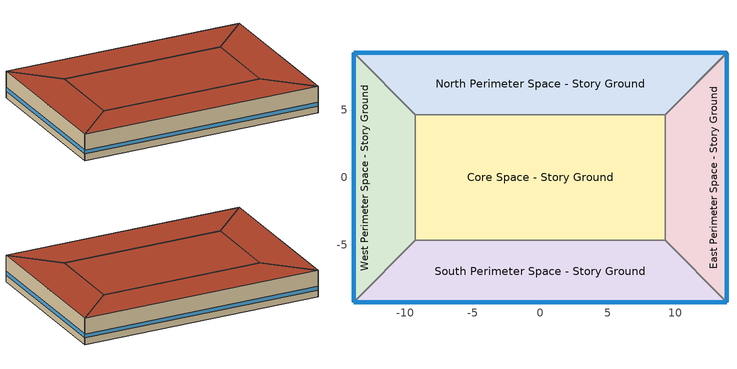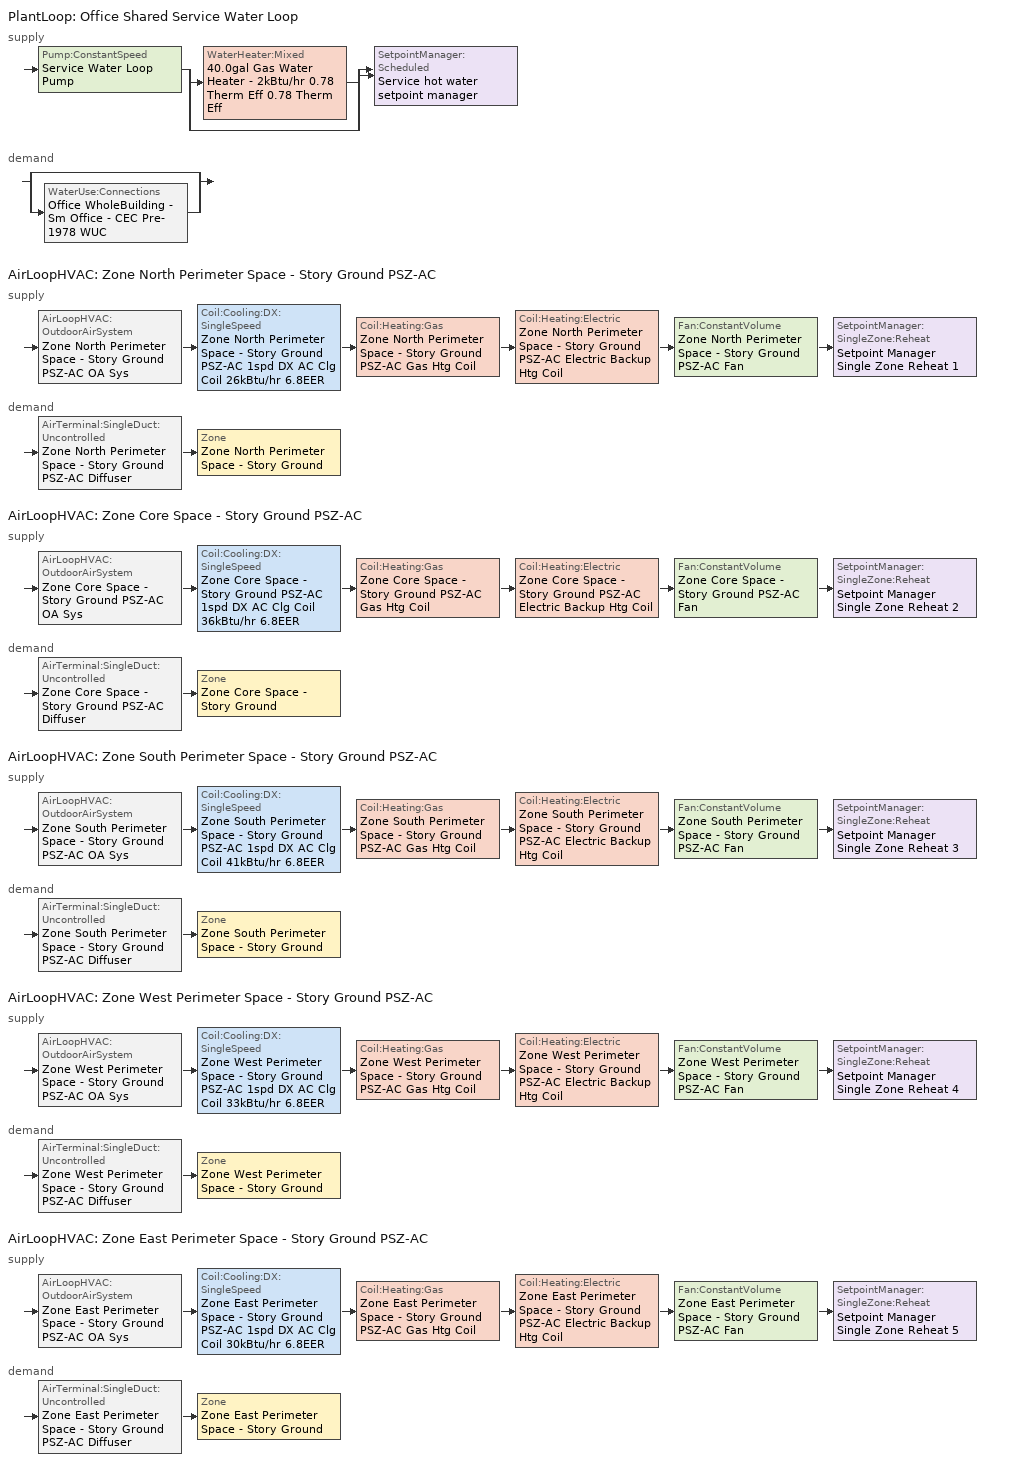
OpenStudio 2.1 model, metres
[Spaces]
West Perimeter Space - Story Ground
 floor ground: -13.84,-9.23 -13.84,9.23 -9.27,4.66 -9.27,-4.66 z0
 wall outside: -13.84,9.23 -13.84,-9.23 z0:3.05
 wall to North Perimeter Space - Story Ground: -9.27,4.66 -13.84,9.23 z0:3.05
 wall to Core Space - Story Ground: -9.27,-4.66 -9.27,4.66 z0:3.05
 wall to South Perimeter Space - Story Ground: -13.84,-9.23 -9.27,-4.66 z0:3.05
 window: -13.84,9.2 -13.84,-9.2 z0.76:1.22
 roof outside: -9.27,-4.66 -9.27,4.66 -13.84,9.23 -13.84,-9.23 z3.05
North Perimeter Space - Story Ground
 floor ground: -13.84,9.23 13.84,9.23 9.27,4.66 -9.27,4.66 z0
 wall outside: 13.84,9.23 -13.84,9.23 z0:3.05
 wall to East Perimeter Space - Story Ground: 9.27,4.66 13.84,9.23 z0:3.05
 wall to Core Space - Story Ground: -9.27,4.66 9.27,4.66 z0:3.05
 window: 13.82,9.23 -13.82,9.23 z0.76:1.22
 roof outside: -9.27,4.66 9.27,4.66 13.84,9.23 -13.84,9.23 z3.05
East Perimeter Space - Story Ground
 floor ground: 13.84,9.23 13.84,-9.23 9.27,-4.66 9.27,4.66 z0
 wall outside: 13.84,-9.23 13.84,9.23 z0:3.05
 wall to South Perimeter Space - Story Ground: 9.27,-4.66 13.84,-9.23 z0:3.05
 wall to Core Space - Story Ground: 9.27,4.66 9.27,-4.66 z0:3.05
 window: 13.84,-9.2 13.84,9.2 z0.76:1.22
 roof outside: 9.27,4.66 9.27,-4.66 13.84,-9.23 13.84,9.23 z3.05
South Perimeter Space - Story Ground
 floor ground: 13.84,-9.23 -13.84,-9.23 -9.27,-4.66 9.27,-4.66 z0
 wall outside: -13.84,-9.23 13.84,-9.23 z0:3.05
 wall to Core Space - Story Ground: 9.27,-4.66 -9.27,-4.66 z0:3.05
 window: -13.82,-9.23 13.82,-9.23 z0.76:1.22
 roof outside: 9.27,-4.66 -9.27,-4.66 -13.84,-9.23 13.84,-9.23 z3.05
Core Space - Story Ground
 floor ground: -9.27,-4.66 -9.27,4.66 9.27,4.66 9.27,-4.66 z0
 roof outside: 9.27,-4.66 9.27,4.66 -9.27,4.66 -9.27,-4.66 z3.05
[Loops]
PlantLoop 'Office Shared Service Water Loop'
 supply: Pump:ConstantSpeed 'Service Water Loop Pump' > split
  | WaterHeater:Mixed '40.0gal Gas Water Heater - 2kBtu/hr 0.78 Therm Eff 0.78 Therm Eff'
  | bypass
  join > SetpointManager:Scheduled 'Service hot water setpoint manager'
 demand: split
  | bypass
  | WaterUse:Connections 'Office WholeBuilding - Sm Office - CEC Pre-1978 WUC'
AirLoopHVAC 'Zone North Perimeter Space - Story Ground PSZ-AC'
 supply: AirLoopHVAC:OutdoorAirSystem 'Zone North Perimeter Space - Story Ground PSZ-AC OA Sys' > Coil:Cooling:DX:SingleSpeed 'Zone North Perimeter Space - Story Ground PSZ-AC 1spd DX AC Clg Coil 26kBtu/hr 6.8EER' > Coil:Heating:Gas 'Zone North Perimeter Space - Story Ground PSZ-AC Gas Htg Coil' > Coil:Heating:Electric 'Zone North Perimeter Space - Story Ground PSZ-AC Electric Backup Htg Coil' > Fan:ConstantVolume 'Zone North Perimeter Space - Story Ground PSZ-AC Fan' > SetpointManager:SingleZone:Reheat 'Setpoint Manager Single Zone Reheat 1'
 demand: AirTerminal:SingleDuct:Uncontrolled 'Zone North Perimeter Space - Story Ground PSZ-AC Diffuser' > Zone 'Zone North Perimeter Space - Story Ground'
AirLoopHVAC 'Zone Core Space - Story Ground PSZ-AC'
 supply: AirLoopHVAC:OutdoorAirSystem 'Zone Core Space - Story Ground PSZ-AC OA Sys' > Coil:Cooling:DX:SingleSpeed 'Zone Core Space - Story Ground PSZ-AC 1spd DX AC Clg Coil 36kBtu/hr 6.8EER' > Coil:Heating:Gas 'Zone Core Space - Story Ground PSZ-AC Gas Htg Coil' > Coil:Heating:Electric 'Zone Core Space - Story Ground PSZ-AC Electric Backup Htg Coil' > Fan:ConstantVolume 'Zone Core Space - Story Ground PSZ-AC Fan' > SetpointManager:SingleZone:Reheat 'Setpoint Manager Single Zone Reheat 2'
 demand: AirTerminal:SingleDuct:Uncontrolled 'Zone Core Space - Story Ground PSZ-AC Diffuser' > Zone 'Zone Core Space - Story Ground'
AirLoopHVAC 'Zone South Perimeter Space - Story Ground PSZ-AC'
 supply: AirLoopHVAC:OutdoorAirSystem 'Zone South Perimeter Space - Story Ground PSZ-AC OA Sys' > Coil:Cooling:DX:SingleSpeed 'Zone South Perimeter Space - Story Ground PSZ-AC 1spd DX AC Clg Coil 41kBtu/hr 6.8EER' > Coil:Heating:Gas 'Zone South Perimeter Space - Story Ground PSZ-AC Gas Htg Coil' > Coil:Heating:Electric 'Zone South Perimeter Space - Story Ground PSZ-AC Electric Backup Htg Coil' > Fan:ConstantVolume 'Zone South Perimeter Space - Story Ground PSZ-AC Fan' > SetpointManager:SingleZone:Reheat 'Setpoint Manager Single Zone Reheat 3'
 demand: AirTerminal:SingleDuct:Uncontrolled 'Zone South Perimeter Space - Story Ground PSZ-AC Diffuser' > Zone 'Zone South Perimeter Space - Story Ground'
AirLoopHVAC 'Zone West Perimeter Space - Story Ground PSZ-AC'
 supply: AirLoopHVAC:OutdoorAirSystem 'Zone West Perimeter Space - Story Ground PSZ-AC OA Sys' > Coil:Cooling:DX:SingleSpeed 'Zone West Perimeter Space - Story Ground PSZ-AC 1spd DX AC Clg Coil 33kBtu/hr 6.8EER' > Coil:Heating:Gas 'Zone West Perimeter Space - Story Ground PSZ-AC Gas Htg Coil' > Coil:Heating:Electric 'Zone West Perimeter Space - Story Ground PSZ-AC Electric Backup Htg Coil' > Fan:ConstantVolume 'Zone West Perimeter Space - Story Ground PSZ-AC Fan' > SetpointManager:SingleZone:Reheat 'Setpoint Manager Single Zone Reheat 4'
 demand: AirTerminal:SingleDuct:Uncontrolled 'Zone West Perimeter Space - Story Ground PSZ-AC Diffuser' > Zone 'Zone West Perimeter Space - Story Ground'
AirLoopHVAC 'Zone East Perimeter Space - Story Ground PSZ-AC'
 supply: AirLoopHVAC:OutdoorAirSystem 'Zone East Perimeter Space - Story Ground PSZ-AC OA Sys' > Coil:Cooling:DX:SingleSpeed 'Zone East Perimeter Space - Story Ground PSZ-AC 1spd DX AC Clg Coil 30kBtu/hr 6.8EER' > Coil:Heating:Gas 'Zone East Perimeter Space - Story Ground PSZ-AC Gas Htg Coil' > Coil:Heating:Electric 'Zone East Perimeter Space - Story Ground PSZ-AC Electric Backup Htg Coil' > Fan:ConstantVolume 'Zone East Perimeter Space - Story Ground PSZ-AC Fan' > SetpointManager:SingleZone:Reheat 'Setpoint Manager Single Zone Reheat 5'
 demand: AirTerminal:SingleDuct:Uncontrolled 'Zone East Perimeter Space - Story Ground PSZ-AC Diffuser' > Zone 'Zone East Perimeter Space - Story Ground'
[Site]
Climate Zone 3_CA_USA: Latitude {deg}=37.7; Longitude {deg}=-122.2; Time Zone {hr}=-8; Elevation {m}=2
[Site:WaterMainsTemperature]
Calculation Method=Correlation; Annual Average Outdoor Air Temperature {C}=14.1417; Maximum Difference In Monthly Average Outdoor Air Temperatures {deltaC}=7.8
[SizingPeriod:DesignDay] Barometric Pressure {Pa}=101301; Sky Clearness=0; Rain Indicator=0; Snow Indicator=0; Day of Month=21; Daylight Saving Time Indicator=0; Humidity Indicating Type=Wetbulb; Dry-Bulb Temperature Range Modifier Type=DefaultMultipliers
Name | Maximum Dry-Bulb Temperature {C} | Daily Dry-Bulb Temperature Range {deltaC} | Humidity Indicating Conditions at Maximum Dry-Bulb | Wind Speed {m/s} | Wind Direction {deg} | Month | Day Type | Solar Model Indicator | ASHRAE Taub | ASHRAE Taud
Climate Zone 3 Ann Htg 99.6% Condns DB | 2.9 | 0 | 2.9 | 2.2 | 50 | 1 | WinterDesignDay | ASHRAEClearSky
Climate Zone 3 Ann Clg .4% Condns WB=>MDB | 25.5 | 7.4 | 19.8 | 4.9 | 290 | 8 | SummerDesignDay | ASHRAETau | 0.367 | 2.428
Climate Zone 3 Ann Clg .4% Condns DB=>MWB | 27.7 | 7.4 | 18.3 | 4.9 | 290 | 8 | SummerDesignDay | ASHRAETau | 0.367 | 2.428
[ClimateZones]
Climate Zone Institution Name 2=CEC; Climate Zone Document Name 2=California Climate Zone Descriptions; Climate Zone Document Year 2=1995; Climate Zone Value 2=CEC3
[Building]
CEC Pre-1978|SmallOffice: Space Type=Office WholeBuilding - Sm Office - CEC Pre-1978; Default Construction Set=Res CEC Pre-1978 - Office - CEC T24-CEC3; Standards Building Type=Office
[DefaultConstructionSet]
Res CEC Pre-1978 - Office - CEC T24-CEC3: Default Exterior Surface Constructions=Default Surface Constructions 1; Default Interior Surface Constructions=Default Surface Constructions 2; Default Ground Contact Surface Constructions=Default Surface Constructions 3; Default Exterior SubSurface Constructions=Default Sub Surface Constructions 1; Default Interior SubSurface Constructions=Default Sub Surface Constructions 2; Interior Partition Construction=Typical Interior Partition
[DefaultSurfaceConstructions]
Name | Floor Construction | Wall Construction | Roof Ceiling Construction
Default Surface Constructions 1 | Typical Insulated Exterior Mass Floor | Metal framed wallsW1_R8.60 | Metal roofR1_R14.20
Default Surface Constructions 2 | Typical Interior Floor | Typical Interior Wall | Typical Interior Ceiling
Default Surface Constructions 3 | Ground FloorGround_Floor_R11_T2013 | Typical Insulated Basement Mass Wall
[Construction]
Typical Insulated Exterior Mass Floor: Typical Insulation, 4 in. Normalweight Concrete Floor, Typical Carpet Pad
Metal framed wallsW1_R8.60: Stucco - 7/8 in. CBES, W1_R8.60, Air - Metal Wall Framing - 16 or 24 in. OC, Gypsum Board - 1/2 in. CBES
Metal roofR1_R14.20: Metal Standing Seam - 1/16 in. CBES, R1_R14.20
Typical Interior Floor: 100mm Normalweight concrete floor, CP02 CARPET PAD
Typical Interior Wall: G01 13mm gypsum board, G01 13mm gypsum board
Typical Interior Ceiling: CP02 CARPET PAD, 100mm Normalweight concrete floor
Ground FloorGround_Floor_R11_T2013: Ground_Floor_R11_T2013, Plywood - 5/8 in. CBES, Carpet - 3/4 in. CBES
Typical Insulated Basement Mass Wall: Typical Insulation, 8 in. Concrete Block Basement Wall
U1.23_SHGC0.82_SimpleGlazing_Window_01: U1.23_SHGC0.82_SimpleGlazing_Window_01
Typical Insulated Metal Door: F08 Metal surface, Typical Insulation
Typical Overhead Door: Typical Insulation
Typical Interior Window: Clear 3mm
Typical Interior Door; Typical Interior Partition: G05 25mm wood
[Material:NoMass] Roughness=Smooth; Thermal Absorptance=0.9; Solar Absorptance=0.7
Name | Thermal Resistance {m2-K/W} | Visible Absorptance
Typical Insulation | 0.0282222 | 0.7
Typical Carpet Pad; CP02 CARPET PAD | 0.21648 | 0.8
[Material]
Name | Roughness | Thickness {m} | Conductivity {W/m-K} | Density {kg/m3} | Specific Heat {J/kg-K} | Thermal Absorptance | Solar Absorptance | Visible Absorptance
4 in. Normalweight Concrete Floor | MediumRough | 0.1016 | 2.31 | 2322 | 832 | 0.9 | 0.7 | 0.7
Stucco - 7/8 in. CBES | MediumRough | 0.022352 | 0.700468 | 1855.1 | 837.36 | 0.9 | 0.7 | 0.8
W1_R8.60 | Smooth | 0.0348619 | 0.0230232 | 16.0185 | 1130.436 | 0.9 | 0.7 | 0.8
Air - Metal Wall Framing - 16 or 24 in. OC | Smooth | 0.1397 | 1.22017 | 1.28148 | 1004.832 | 0.9 | 0.7 | 0.7
Gypsum Board - 1/2 in. CBES | Smooth | 0.0127 | 0.160107 | 640.739 | 1130.436 | 0.9 | 0.7 | 0.8
Metal Standing Seam - 1/16 in. CBES | MediumRough | 0.001524 | 0.580388 | 7820.53 | 502.416 | 0.85 | 0.37 | 0.85
R1_R14.20 | Smooth | 0.0575653 | 0.0230232 | 16.0185 | 1130.436 | 0.9 | 0.7 | 0.8
100mm Normalweight concrete floor | MediumRough | 0.1016 | 2.31045 | 2322 | 832.557 |  | 0 | 0
G01 13mm gypsum board | Smooth | 0.0127 | 0.160031 | 800.001 | 1090.73 | 0.9 | 0.7 | 0.5
Ground_Floor_R11_T2013 | Smooth | 0.0442273 | 0.0230232 | 16.0185 | 1130.436 | 0.9 | 0.7 | 0.8
Plywood - 5/8 in. CBES | Smooth | 0.016002 | 0.12008 | 480.554 | 1884.06 | 0.9 | 0.7 | 0.7
Carpet - 3/4 in. CBES | Smooth | 0.01905 | 0.0500335 | 288.332 | 1381.644 | 0.9 | 0.7 | 0.8
8 in. Concrete Block Basement Wall | MediumRough | 0.2032 | 1.326 | 1842 | 912 | 0.9 | 0.7 | 0.7
F08 Metal surface | Smooth | 0.0008 | 45.28 | 7824 | 500 | 0.9 | 0.7 | 0.7
G05 25mm wood | MediumSmooth | 0.0254 | 0.15 | 608 | 1630 | 0.9 | 0.5 | 0.5
[DefaultSubSurfaceConstructions]
Name | Fixed Window Construction | Operable Window Construction | Door Construction | Overhead Door Construction
Default Sub Surface Constructions 1 | U1.23_SHGC0.82_SimpleGlazing_Window_01 | U1.23_SHGC0.82_SimpleGlazing_Window_01 | Typical Insulated Metal Door | Typical Overhead Door
Default Sub Surface Constructions 2 | Typical Interior Window | Typical Interior Window | Typical Interior Door
[WindowMaterial:SimpleGlazingSystem]
U1.23_SHGC0.82_SimpleGlazing_Window_01: U-Factor {W/m2-K}=6.98426; Solar Heat Gain Coefficient=0.82; Visible Transmittance=0.81
[WindowMaterial:Glazing]
Clear 3mm: Optical Data Type=SpectralAverage; Thickness {m}=0.003; Solar Transmittance at Normal Incidence=0.837; Front Side Solar Reflectance at Normal Incidence=0.075; Back Side Solar Reflectance at Normal Incidence=0.075; Visible Transmittance at Normal Incidence=0.898; Front Side Visible Reflectance at Normal Incidence=0.081; Back Side Visible Reflectance at Normal Incidence=0.081; Infrared Transmittance at Normal Incidence=0; Front Side Infrared Hemispherical Emissivity=0.84; Back Side Infrared Hemispherical Emissivity=0.84; Conductivity {W/m-K}=0.9; Dirt Correction Factor for Solar and Visible Transmittance=1; Solar Diffusing=No
[SpaceType]
Office WholeBuilding - Sm Office - CEC Pre-1978: Default Schedule Set=Office WholeBuilding - Sm Office Schedule Set; Design Specification Outdoor Air Object=Office WholeBuilding - Sm Office Ventilation; Standards Building Type=Office; Standards Space Type=WholeBuilding - Sm Office
[BuildingStory]
Story Ground: Nominal Z Coordinate {m}=0; Nominal Floor to Floor Height {m}=3.048
[Space] Building Story=Story Ground
Name | Thermal Zone
West Perimeter Space - Story Ground | Zone West Perimeter Space - Story Ground
North Perimeter Space - Story Ground | Zone North Perimeter Space - Story Ground
East Perimeter Space - Story Ground | Zone East Perimeter Space - Story Ground
South Perimeter Space - Story Ground | Zone South Perimeter Space - Story Ground
Core Space - Story Ground | Zone Core Space - Story Ground
[ThermalZone] Multiplier=1; Use Ideal Air Loads=No
Name | Primary Daylighting Control | Fraction of Zone Controlled by Primary Daylighting Control | Thermostat
Zone West Perimeter Space - Story Ground | West Perimeter Space - Story Ground daylighting control | 1 | Office WholeBuilding - Sm Office - CEC Pre-1978 Thermostat
Zone North Perimeter Space - Story Ground | North Perimeter Space - Story Ground daylighting control | 1 | Office WholeBuilding - Sm Office - CEC Pre-1978 Thermostat 3
Zone East Perimeter Space - Story Ground | East Perimeter Space - Story Ground daylighting control | 1 | Office WholeBuilding - Sm Office - CEC Pre-1978 Thermostat 1
Zone South Perimeter Space - Story Ground | South Perimeter Space - Story Ground daylighting control | 1 | Office WholeBuilding - Sm Office - CEC Pre-1978 Thermostat 4
Zone Core Space - Story Ground |  |  | Office WholeBuilding - Sm Office - CEC Pre-1978 Thermostat 2
[Sizing:Zone] Zone Cooling Design Supply Air Temperature Input Method=SupplyAirTemperature; Zone Cooling Design Supply Air Temperature {C}=12.8; Zone Cooling Design Supply Air Temperature Difference {deltaC}=11.11; Zone Heating Design Supply Air Temperature Input Method=SupplyAirTemperature; Zone Heating Design Supply Air Temperature {C}=40; Zone Heating Design Supply Air Temperature Difference {deltaC}=11.11; Zone Cooling Design Supply Air Humidity Ratio {kg-H2O/kg-air}=0.0085; Zone Heating Design Supply Air Humidity Ratio {kg-H2O/kg-air}=0.008; Cooling Design Air Flow Method=DesignDay; Heating Design Air Flow Method=DesignDay; Account for Dedicated Outdoor Air System=No; Dedicated Outdoor Air System Control Strategy=NeutralSupplyAir; Dedicated Outdoor Air Low Setpoint Temperature for Design {C}=autosize; Dedicated Outdoor Air High Setpoint Temperature for Design {C}=autosize
Zone West Perimeter Space - Story Ground; Zone North Perimeter Space - Story Ground; Zone East Perimeter Space - Story Ground; Zone South Perimeter Space - Story Ground; Zone Core Space - Story Ground
[Zone equipment]
Zone West Perimeter Space - Story Ground: Zone West Perimeter Space - Story Ground PSZ-AC Diffuser
Zone North Perimeter Space - Story Ground: Zone North Perimeter Space - Story Ground PSZ-AC Diffuser
Zone East Perimeter Space - Story Ground: Zone East Perimeter Space - Story Ground PSZ-AC Diffuser
Zone South Perimeter Space - Story Ground: Zone South Perimeter Space - Story Ground PSZ-AC Diffuser
Zone Core Space - Story Ground: Zone Core Space - Story Ground PSZ-AC Diffuser
[People:Definition]
Office WholeBuilding - Sm Office People Definition: Number of People Calculation Method=People/Area; People per Space Floor Area {person/m2}=0.107639; Fraction Radiant=0.3
[People]
Office WholeBuilding - Sm Office People: People Definition=Office WholeBuilding - Sm Office People Definition; Space or SpaceType=Office WholeBuilding - Sm Office - CEC Pre-1978; Work Efficiency Schedule=Work Efficiency Schedule; Clothing Insulation Schedule=Clothing Schedule; Air Velocity Schedule=Air Velocity Schedule
[Lights:Definition]
Office WholeBuilding - Sm Office Lights Definition: Design Level Calculation Method=Watts/Area; Watts per Space Floor Area {W/m2}=21.4202
[Lights]
Office WholeBuilding - Sm Office Lights: Lights Definition=Office WholeBuilding - Sm Office Lights Definition; Space or SpaceType=Office WholeBuilding - Sm Office - CEC Pre-1978
[ElectricEquipment:Definition]
Office WholeBuilding - Sm Office Elec Equip Definition: Design Level Calculation Method=Watts/Area; Watts per Space Floor Area {W/m2}=14.6389; Fraction Radiant=0.2
[ElectricEquipment]
Office WholeBuilding - Sm Office Elec Equip: Electric Equipment Definition=Office WholeBuilding - Sm Office Elec Equip Definition; Space or SpaceType=Office WholeBuilding - Sm Office - CEC Pre-1978
[DesignSpecification:OutdoorAir]
Office WholeBuilding - Sm Office Ventilation: Outdoor Air Method=Maximum; Outdoor Air Flow per Person {m3/s-person}=0.00707921; Outdoor Air Flow per Floor Area {m3/s-m2}=0.000762
[SpaceInfiltration:DesignFlowRate]
Office WholeBuilding - Sm Office Infiltration: Space or SpaceType=Office WholeBuilding - Sm Office - CEC Pre-1978; Design Flow Rate Calculation Method=Flow/ExteriorWallArea; Flow per Exterior Surface Area {m3/s-m2}=0.0011176
[DefaultScheduleSet]
Office WholeBuilding - Sm Office Schedule Set: Number of People Schedule=OfficeOccupancy; People Activity Level Schedule=OfficePeopleActivityLevel; Lighting Schedule=OfficeLights; Electric Equipment Schedule=OfficeReceptacle; Infiltration Schedule=OfficeInfiltration
[WaterUse:Equipment:Definition]
Office WholeBuilding - Sm Office - CEC Pre-1978 SWH def: Peak Flow Rate {m3/s}=3.15336e-06; Target Temperature Schedule=43.3 C; Sensible Fraction Schedule=0.2 Fraction; Latent Fraction Schedule=0.05 Fraction
[WaterUse:Equipment]
Office WholeBuilding - Sm Office - CEC Pre-1978 SWH: Water Use Equipment Definition=Office WholeBuilding - Sm Office - CEC Pre-1978 SWH def; Flow Rate Fraction Schedule=OfficeServiceHotWater
[PlantLoop]
Office Shared Service Water Loop: Maximum Loop Temperature {C}=60; Minimum Loop Temperature {C}=10; Plant Loop Volume {m3}=Autocalculate; Load Distribution Scheme=Optimal
[Sizing:Plant]
Office Shared Service Water Loop: Loop Type=Heating; Design Loop Exit Temperature {C}=60; Loop Design Temperature Difference {deltaC}=5; Sizing Option=NonCoincident; Zone Timesteps in Averaging Window=1; Coincident Sizing Factor Mode=None
[SetpointManager:Scheduled]
Service hot water setpoint manager: Control Variable=Temperature; Schedule=Service Water Loop Temp - 140F
[Pump:ConstantSpeed]
Service Water Loop Pump: Rated Flow Rate {m3/s}=autosize; Rated Pump Head {Pa}=29890.7; Rated Power Consumption {W}=autosize; Motor Efficiency=0.825; Fraction of Motor Inefficiencies to Fluid Stream=0; Pump Control Type=Intermittent
[WaterHeater:Mixed]
40.0gal Gas Water Heater - 2kBtu/hr 0.78 Therm Eff 0.78 Therm Eff: Tank Volume {m3}=0.151416; Setpoint Temperature Schedule=Service Water Loop Temp - 140F; Deadband Temperature Difference {deltaC}=2; Maximum Temperature Limit {C}=82.2222; Heater Control Type=Cycle; Heater Maximum Capacity {W}=526.018; Heater Fuel Type=NaturalGas; Heater Thermal Efficiency=0.78; Off Cycle Parasitic Fuel Consumption Rate {W}=20; Off Cycle Parasitic Fuel Type=NaturalGas; Off Cycle Parasitic Heat Fraction to Tank=0.8; On Cycle Parasitic Fuel Type=NaturalGas; On Cycle Parasitic Heat Fraction to Tank=0; Ambient Temperature Indicator=Schedule; Ambient Temperature Schedule=Water Heater Ambient Temp Schedule - 70F; Off Cycle Loss Coefficient to Ambient Temperature {W/K}=5.99799; On Cycle Loss Coefficient to Ambient Temperature {W/K}=5.99799; Use Side Effectiveness=1; Source Side Effectiveness=1; Use Side Design Flow Rate {m3/s}=autosize; Source Side Design Flow Rate {m3/s}=autosize; Indirect Water Heating Recovery Time {hr}=1.5
[WaterUse:Connections]
Office WholeBuilding - Sm Office - CEC Pre-1978 WUC: Water Use Equipment Name 1=Office WholeBuilding - Sm Office - CEC Pre-1978 SWH
[ThermostatSetpoint:DualSetpoint] Heating Setpoint Temperature Schedule=OfficeHtgSetpt; Cooling Setpoint Temperature Schedule=OfficeClgSetpt
Office WholeBuilding - Sm Office - CEC Pre-1978 Thermostat; Office WholeBuilding - Sm Office - CEC Pre-1978 Thermostat 1; Office WholeBuilding - Sm Office - CEC Pre-1978 Thermostat 2; Office WholeBuilding - Sm Office - CEC Pre-1978 Thermostat 3; Office WholeBuilding - Sm Office - CEC Pre-1978 Thermostat 4
[AirLoopHVAC] Design Supply Air Flow Rate {m3/s}=AutoSize
Name | Availability Schedule | Availability Manager
Zone North Perimeter Space - Story Ground PSZ-AC | Always On Discrete | Availability Manager Night Cycle 1
Zone Core Space - Story Ground PSZ-AC | Zone Core Space - Story Ground PSZ-AC Occ Sch | Availability Manager Night Cycle 2
Zone South Perimeter Space - Story Ground PSZ-AC | Zone South Perimeter Space - Story Ground PSZ-AC Occ Sch | Availability Manager Night Cycle 3
Zone West Perimeter Space - Story Ground PSZ-AC | Zone West Perimeter Space - Story Ground PSZ-AC Occ Sch | Availability Manager Night Cycle 4
Zone East Perimeter Space - Story Ground PSZ-AC | Zone East Perimeter Space - Story Ground PSZ-AC Occ Sch | Availability Manager Night Cycle 5
[Sizing:System] Type of Load to Size On=Sensible; Design Outdoor Air Flow Rate {m3/s}=Autosize; Minimum System Air Flow Ratio=1; Preheat Design Temperature {C}=7; Preheat Design Humidity Ratio {kg-H2O/kg-Air}=0.008; Precool Design Temperature {C}=12.8; Precool Design Humidity Ratio {kg-H2O/kg-Air}=0.008; Central Cooling Design Supply Air Temperature {C}=12.8; Central Heating Design Supply Air Temperature {C}=40; Sizing Option=Coincident; 100% Outdoor Air in Cooling=No; 100% Outdoor Air in Heating=No; Central Cooling Design Supply Air Humidity Ratio {kg-H2O/kg-Air}=0.0085; Central Heating Design Supply Air Humidity Ratio {kg-H2O/kg-Air}=0.008; Cooling Design Air Flow Method=DesignDay; Cooling Design Air Flow Rate {m3/s}=0; Heating Design Air Flow Method=DesignDay; Heating Design Air Flow Rate {m3/s}=0; System Outdoor Air Method=ZoneSum; Zone Maximum Outdoor Air Fraction=1; Cooling Supply Air Flow Rate Per Floor Area {m3/s-m2}=0.00996765; Cooling Fraction of Autosized Cooling Supply Air Flow Rate=1; Cooling Supply Air Flow Rate Per Unit Cooling Capacity {m3/s-W}=3.94755e-05; Heating Supply Air Flow Rate Per Floor Area {m3/s-m2}=0.00996765; Heating Fraction of Autosized Heating Supply Air Flow Rate=1; Heating Fraction of Autosized Cooling Supply Air Flow Rate=1; Heating Supply Air Flow Rate Per Unit Heating Capacity {m3/s-W}=3.15882e-05; Cooling Design Capacity Method=CoolingDesignCapacity; Cooling Design Capacity {W}=autosize; Cooling Design Capacity Per Floor Area {W/m2}=234.7; Fraction of Autosized Cooling Design Capacity=1; Heating Design Capacity Method=HeatingDesignCapacity; Heating Design Capacity {W}=autosize; Heating Design Capacity Per Floor Area {W/m2}=157; Fraction of Autosized Heating Design Capacity=1; Central Cooling Capacity Control Method=OnOff
Zone North Perimeter Space - Story Ground PSZ-AC; Zone Core Space - Story Ground PSZ-AC; Zone South Perimeter Space - Story Ground PSZ-AC; Zone West Perimeter Space - Story Ground PSZ-AC; Zone East Perimeter Space - Story Ground PSZ-AC
[SetpointManager:SingleZone:Reheat] Minimum Supply Air Temperature {C}=10; Maximum Supply Air Temperature {C}=50
Name | Control Zone
Setpoint Manager Single Zone Reheat 1 | Zone North Perimeter Space - Story Ground
Setpoint Manager Single Zone Reheat 2 | Zone Core Space - Story Ground
Setpoint Manager Single Zone Reheat 3 | Zone South Perimeter Space - Story Ground
Setpoint Manager Single Zone Reheat 4 | Zone West Perimeter Space - Story Ground
Setpoint Manager Single Zone Reheat 5 | Zone East Perimeter Space - Story Ground
[Fan:ConstantVolume] Availability Schedule=Always On Discrete; Fan Efficiency=0.53625; Pressure Rise {Pa}=622.722; Maximum Flow Rate {m3/s}=AutoSize; Motor Efficiency=0.825
Zone North Perimeter Space - Story Ground PSZ-AC Fan; Zone Core Space - Story Ground PSZ-AC Fan; Zone South Perimeter Space - Story Ground PSZ-AC Fan; Zone West Perimeter Space - Story Ground PSZ-AC Fan; Zone East Perimeter Space - Story Ground PSZ-AC Fan
[Coil:Heating:Gas] Availability Schedule=Always On Discrete; Gas Burner Efficiency=0.8; Nominal Capacity {W}=AutoSize; Parasitic Electric Load {W}=0; Parasitic Gas Load {W}=0
Zone North Perimeter Space - Story Ground PSZ-AC Gas Htg Coil; Zone Core Space - Story Ground PSZ-AC Gas Htg Coil; Zone South Perimeter Space - Story Ground PSZ-AC Gas Htg Coil; Zone West Perimeter Space - Story Ground PSZ-AC Gas Htg Coil; Zone East Perimeter Space - Story Ground PSZ-AC Gas Htg Coil
[Coil:Heating:Electric] Availability Schedule=Always On Discrete
Zone North Perimeter Space - Story Ground PSZ-AC Electric Backup Htg Coil; Zone Core Space - Story Ground PSZ-AC Electric Backup Htg Coil; Zone South Perimeter Space - Story Ground PSZ-AC Electric Backup Htg Coil; Zone West Perimeter Space - Story Ground PSZ-AC Electric Backup Htg Coil; Zone East Perimeter Space - Story Ground PSZ-AC Electric Backup Htg Coil
[Coil:Cooling:DX:SingleSpeed] Availability Schedule=Always On Discrete; Rated Total Cooling Capacity {W}=autosize; Rated Sensible Heat Ratio=autosize; Rated Air Flow Rate {m3/s}=autosize; Rated Evaporator Fan Power Per Volume Flow Rate {W/(m3/s)}=773.3; Condenser Type=AirCooled; Evaporative Condenser Effectiveness=0; Evaporative Condenser Air Flow Rate {m3/s}=Autosize; Evaporative Condenser Pump Rated Power Consumption {W}=Autosize; Crankcase Heater Capacity {W}=0; Maximum Outdoor Dry-Bulb Temperature for Crankcase Heater Operation {C}=0; Basin Heater Capacity {W/K}=0; Basin Heater Setpoint Temperature {C}=10
Name | Rated COP {W/W} | Total Cooling Capacity Function of Temperature Curve | Total Cooling Capacity Function of Flow Fraction Curve | Energy Input Ratio Function of Temperature Curve | Energy Input Ratio Function of Flow Fraction Curve | Part Load Fraction Correlation Curve
Zone North Perimeter Space - Story Ground PSZ-AC 1spd DX AC Clg Coil 26kBtu/hr 6.8EER | 2.31242 | Curve_Biquadratic_CBES_7 | Curve_Quadratic_CBES_10 | Curve_Biquadratic_CBES_8 | Curve_Quadratic_CBES_11 | Curve_Quadratic_CBES_12
Zone Core Space - Story Ground PSZ-AC 1spd DX AC Clg Coil 36kBtu/hr 6.8EER | 2.31749 | Curve_Biquadratic_CBES_03 | Curve_Quadratic_CBES_04 | Curve_Biquadratic_CBES_04 | Curve_Quadratic_CBES_05 | Curve_Quadratic_CBES_06
Zone South Perimeter Space - Story Ground PSZ-AC 1spd DX AC Clg Coil 41kBtu/hr 6.8EER | 2.32049 | Curve_Biquadratic_CBES_9 | Curve_Quadratic_CBES_13 | Curve_Biquadratic_CBES_10 | Curve_Quadratic_CBES_14 | Curve_Quadratic_CBES_15
Zone West Perimeter Space - Story Ground PSZ-AC 1spd DX AC Clg Coil 33kBtu/hr 6.8EER | 2.31599 | Curve_Biquadratic_CBES_11 | Curve_Quadratic_CBES_16 | Curve_Biquadratic_CBES_12 | Curve_Quadratic_CBES_17 | Curve_Quadratic_CBES_18
Zone East Perimeter Space - Story Ground PSZ-AC 1spd DX AC Clg Coil 30kBtu/hr 6.8EER | 2.31466 | Curve_Biquadratic_CBES_5 | Curve_Quadratic_CBES_7 | Curve_Biquadratic_CBES_6 | Curve_Quadratic_CBES_8 | Curve_Quadratic_CBES_9
[Controller:OutdoorAir] Minimum Outdoor Air Flow Rate {m3/s}=0; Maximum Outdoor Air Flow Rate {m3/s}=Autosize; Economizer Control Type=NoEconomizer; Economizer Control Action Type=ModulateFlow; Economizer Maximum Limit Dry-Bulb Temperature {C}=28; Economizer Maximum Limit Enthalpy {J/kg}=64000; Economizer Minimum Limit Dry-Bulb Temperature {C}=-100; Lockout Type=LockoutWithCompressor; Minimum Limit Type=FixedMinimum; Minimum Outdoor Air Schedule=Always On Discrete; High Humidity Control=No; Heat Recovery Bypass Control Type=BypassWhenOAFlowGreaterThanMinimum
Name | Controller Mechanical Ventilation
Zone North Perimeter Space - Story Ground PSZ-AC OA Sys Controller | Controller Mechanical Ventilation 1
Zone Core Space - Story Ground PSZ-AC OA Sys Controller | Controller Mechanical Ventilation 2
Zone South Perimeter Space - Story Ground PSZ-AC OA Sys Controller | Controller Mechanical Ventilation 3
Zone West Perimeter Space - Story Ground PSZ-AC OA Sys Controller | Controller Mechanical Ventilation 4
Zone East Perimeter Space - Story Ground PSZ-AC OA Sys Controller | Controller Mechanical Ventilation 5
[Controller:MechanicalVentilation] Availability Schedule=Always On Discrete; System Outdoor Air Method=ZoneSum
Controller Mechanical Ventilation 1; Controller Mechanical Ventilation 2; Controller Mechanical Ventilation 3; Controller Mechanical Ventilation 4; Controller Mechanical Ventilation 5
[AirLoopHVAC:OutdoorAirSystem]
Name | Controller
Zone North Perimeter Space - Story Ground PSZ-AC OA Sys | Zone North Perimeter Space - Story Ground PSZ-AC OA Sys Controller
Zone Core Space - Story Ground PSZ-AC OA Sys | Zone Core Space - Story Ground PSZ-AC OA Sys Controller
Zone South Perimeter Space - Story Ground PSZ-AC OA Sys | Zone South Perimeter Space - Story Ground PSZ-AC OA Sys Controller
Zone West Perimeter Space - Story Ground PSZ-AC OA Sys | Zone West Perimeter Space - Story Ground PSZ-AC OA Sys Controller
Zone East Perimeter Space - Story Ground PSZ-AC OA Sys | Zone East Perimeter Space - Story Ground PSZ-AC OA Sys Controller
[AvailabilityManager:NightCycle] Control Type=CycleOnAny; Thermostat Tolerance {deltaC}=1; Cycling Run Time {s}=3600
Availability Manager Night Cycle 1; Availability Manager Night Cycle 2; Availability Manager Night Cycle 3; Availability Manager Night Cycle 4; Availability Manager Night Cycle 5
[AirTerminal:SingleDuct:Uncontrolled] Availability Schedule=Always On Discrete; Maximum Air Flow Rate {m3/s}=AutoSize
Zone North Perimeter Space - Story Ground PSZ-AC Diffuser; Zone Core Space - Story Ground PSZ-AC Diffuser; Zone South Perimeter Space - Story Ground PSZ-AC Diffuser; Zone West Perimeter Space - Story Ground PSZ-AC Diffuser; Zone East Perimeter Space - Story Ground PSZ-AC Diffuser
[Daylighting:Control] Position Z-Coordinate {m}=0.762; Illuminance Setpoint {lux}=484.376; Lighting Control Type=Continuous/Off; Minimum Input Power Fraction for Continuous Dimming Control=0.3; Minimum Light Output Fraction for Continuous Dimming Control=0.2
Name | Space | Position X-Coordinate {m} | Position Y-Coordinate {m}
West Perimeter Space - Story Ground daylighting control | West Perimeter Space - Story Ground | 2.286 | 9.22828
East Perimeter Space - Story Ground daylighting control | East Perimeter Space - Story Ground | -2.286 | -9.22828
North Perimeter Space - Story Ground daylighting control | North Perimeter Space - Story Ground | 13.8424 | -2.286
South Perimeter Space - Story Ground daylighting control | South Perimeter Space - Story Ground | -13.8424 | 2.286
[Schedule:Ruleset]
Name | Default Day Schedule | Summer Design Day Schedule | Winter Design Day Schedule
Clothing Schedule | Clothing Schedule Default Winter Clothes
Air Velocity Schedule | Air Velocity Schedule Default
Work Efficiency Schedule | Work Efficiency Schedule Default
OfficeOccupancy | Schedule Day 1
OfficePeopleActivityLevel | OfficePeopleActivityLevel Default
OfficeLights | OfficeLights Default | OfficeLights Summer Design Day | OfficeLights Winter Design Day
OfficeReceptacle | OfficeReceptacle Default | OfficeReceptacle Summer Design Day | OfficeReceptacle Winter Design Day
OfficeInfiltration | OfficeInfiltration Default | OfficeInfiltration Summer Design Day | OfficeInfiltration Winter Design Day
OfficeServiceHotWater | Schedule Day 8
43.3 C | 43.3 C Default
0.2 Fraction | 0.2 Fraction Default
0.05 Fraction | 0.05 Fraction Default
Service Water Loop Temp - 140F | Service Water Loop Temp - 140F Default
Water Heater Ambient Temp Schedule - 70F | Water Heater Ambient Temp Schedule - 70F Default
OfficeHtgSetpt | OfficeHtgSetpt Default | OfficeHtgSetpt Summer Design Day | OfficeHtgSetpt Winter Design Day
OfficeClgSetpt | OfficeClgSetpt Default | OfficeClgSetpt Summer Design Day | OfficeClgSetpt Winter Design Day
Zone Core Space - Story Ground PSZ-AC Occ Sch | Zone Core Space - Story Ground PSZ-AC Occ Sch Default | Zone Core Space - Story Ground PSZ-AC Occ Sch Summer Design Day | Zone Core Space - Story Ground PSZ-AC Occ Sch Winter Design Day
Zone East Perimeter Space - Story Ground PSZ-AC Occ Sch | Zone East Perimeter Space - Story Ground PSZ-AC Occ Sch Default | Zone East Perimeter Space - Story Ground PSZ-AC Occ Sch Summer Design Day | Zone East Perimeter Space - Story Ground PSZ-AC Occ Sch Winter Design Day
Zone South Perimeter Space - Story Ground PSZ-AC Occ Sch | Zone South Perimeter Space - Story Ground PSZ-AC Occ Sch Default | Zone South Perimeter Space - Story Ground PSZ-AC Occ Sch Summer Design Day | Zone South Perimeter Space - Story Ground PSZ-AC Occ Sch Winter Design Day
Zone West Perimeter Space - Story Ground PSZ-AC Occ Sch | Zone West Perimeter Space - Story Ground PSZ-AC Occ Sch Default | Zone West Perimeter Space - Story Ground PSZ-AC Occ Sch Summer Design Day | Zone West Perimeter Space - Story Ground PSZ-AC Occ Sch Winter Design Day
[Schedule:Day]
Clothing Schedule Default Winter Clothes; OfficeLights Summer Design Day; OfficeReceptacle Summer Design Day; Zone Core Space - Story Ground PSZ-AC Occ Sch Default; Zone Core Space - Story Ground PSZ-AC Occ Sch Winter Design Day; Zone Core Space - Story Ground PSZ-AC Occ Sch Summer Design Day; Zone East Perimeter Space - Story Ground PSZ-AC Occ Sch Default; Zone East Perimeter Space - Story Ground PSZ-AC Occ Sch Winter Design Day; Zone East Perimeter Space - Story Ground PSZ-AC Occ Sch Summer Design Day; Zone South Perimeter Space - Story Ground PSZ-AC Occ Sch Default; Zone South Perimeter Space - Story Ground PSZ-AC Occ Sch Winter Design Day; Zone South Perimeter Space - Story Ground PSZ-AC Occ Sch Summer Design Day; Zone West Perimeter Space - Story Ground PSZ-AC Occ Sch Default; Zone West Perimeter Space - Story Ground PSZ-AC Occ Sch Winter Design Day; Zone West Perimeter Space - Story Ground PSZ-AC Occ Sch Summer Design Day: 24, 0, 1
Clothing Schedule Summer Clothes: 24, 0, 0.5
Air Velocity Schedule Default; 0.2 Fraction Default; 0.05 Fraction Default: 24, 0, 0.2
Work Efficiency Schedule Default; Schedule Day 1; OfficeLights Winter Design Day; OfficeReceptacle Winter Design Day; Schedule Day 8; Zone Core Space - Story Ground PSZ-AC Occ Sch Sunday; Zone East Perimeter Space - Story Ground PSZ-AC Occ Sch Sunday; Zone South Perimeter Space - Story Ground PSZ-AC Occ Sch Sunday; Zone West Perimeter Space - Story Ground PSZ-AC Occ Sch Sunday: 24, 0, 0
OfficeOccupancy Sat Day: 6, 0, 0, 8, 0, 0.1, 12, 0, 0.3, 17, 0, 0.1, 19, 0, 0.05, 24, 0, 0
OfficeOccupancy Sun Day: 6, 0, 0, 18, 0, 0.05, 24, 0, 0
OfficeOccupancy Wkdy Day: 6, 0, 0, 7, 0, 0.1, 8, 0, 0.2, 12, 0, 0.95, 13, 0, 0.5, 17, 0, 0.95, 18, 0, 0.3, 22, 0, 0.1, 24, 0, 0.05
OfficePeopleActivityLevel Default: 24, 0, 131.882
OfficeLights Default: 5, 0, 0.05, 7, 0, 0.1, 8, 0, 0.3, 17, 0, 0.65, 18, 0, 0.35, 20, 0, 0.3, 22, 0, 0.2, 23, 0, 0.1, 24, 0, 0.05
OfficeLights Sat Day; OfficeReceptacle Sat Day: 6, 0, 0.05, 8, 0, 0.1, 12, 0, 0.3, 17, 0, 0.15, 24, 0, 0.05
OfficeLights Sun Day; OfficeReceptacle Sun Day: 24, 0, 0.05
OfficeReceptacle Default: 5, 0, 0.05, 7, 0, 0.1, 8, 0, 0.3, 17, 0, 0.9, 18, 0, 0.5, 20, 0, 0.3, 22, 0, 0.2, 23, 0, 0.1, 24, 0, 0.05
OfficeInfiltration Default; OfficeInfiltration Winter Design Day; OfficeInfiltration Summer Design Day; OfficeInfiltration Default|Wkdy|SmrDsn|WntrDsn Day: 5, 0, 1, 24, 0, 0.25
OfficeInfiltration Sat Day: 5, 0, 1, 19, 0, 0.25, 24, 0, 1
OfficeInfiltration Sun Day: 5, 0, 1, 18, 0, 0.25, 24, 0, 1
OfficeServiceHotWater Sat Day: 5, 0, 0.05, 6, 0, 0.08, 7, 0, 0.07, 8, 0, 0.11, 9, 0, 0.15, 10, 0, 0.21, 11, 0, 0.19, 12, 0, 0.23, 13, 0, 0.2, 14, 0, 0.19, 15, 0, 0.15, 16, 0, 0.12, 17, 0, 0.14, 21, 0, 0.07, 22, 0, 0.09, 24, 0, 0.05
OfficeServiceHotWater Sun Day: 5, 0, 0.04, 6, 0, 0.07, 11, 0, 0.04, 13, 0, 0.06, 14, 0, 0.09, 15, 0, 0.06, 21, 0, 0.04, 22, 0, 0.07, 24, 0, 0.04
OfficeServiceHotWater Wkdy Day: 5, 0, 0.05, 6, 0, 0.08, 7, 0, 0.07, 8, 0, 0.19, 9, 0, 0.35, 10, 0, 0.38, 11, 0, 0.39, 12, 0, 0.47, 13, 0, 0.57, 14, 0, 0.54, 15, 0, 0.34, 16, 0, 0.33, 17, 0, 0.44, 18, 0, 0.26, 19, 0, 0.21, 20, 0, 0.15, 21, 0, 0.17, 22, 0, 0.08, 24, 0, 0.05
43.3 C Default: 24, 0, 43.3
Service Water Loop Temp - 140F Default: 24, 0, 60
Water Heater Ambient Temp Schedule - 70F Default: 24, 0, 21.1111
OfficeHtgSetpt Default; OfficeHtgSetpt Winter Design Day; OfficeHtgSetpt Default|Wkdy|WntrDsn Day: 5, 0, 15.5556, 24, 0, 21.1111
OfficeHtgSetpt Summer Design Day: 24, 0, 15.6
OfficeHtgSetpt Sat Day: 5, 0, 15.5556, 19, 0, 21.1111, 24, 0, 15.5556
OfficeHtgSetpt Sun Day: 24, 0, 15.5556
OfficeClgSetpt Default; OfficeClgSetpt Summer Design Day; OfficeClgSetpt Default|Wkdy|SmrDsn Day: 5, 0, 29.4444, 24, 0, 23.8889
OfficeClgSetpt Sat Day: 5, 0, 29.4444, 19, 0, 23.8889, 24, 0, 29.4444
OfficeClgSetpt Sun Day: 24, 0, 29.4444
OfficeClgSetpt Winter Design Day: 24, 0, 29.44
Zone Core Space - Story Ground PSZ-AC Occ Sch Monday; Zone Core Space - Story Ground PSZ-AC Occ Sch Tuesday; Zone Core Space - Story Ground PSZ-AC Occ Sch Wednesday; Zone Core Space - Story Ground PSZ-AC Occ Sch Thursday; Zone Core Space - Story Ground PSZ-AC Occ Sch Friday; Zone East Perimeter Space - Story Ground PSZ-AC Occ Sch Monday; Zone East Perimeter Space - Story Ground PSZ-AC Occ Sch Tuesday; Zone East Perimeter Space - Story Ground PSZ-AC Occ Sch Wednesday; Zone East Perimeter Space - Story Ground PSZ-AC Occ Sch Thursday; Zone East Perimeter Space - Story Ground PSZ-AC Occ Sch Friday; Zone South Perimeter Space - Story Ground PSZ-AC Occ Sch Monday; Zone South Perimeter Space - Story Ground PSZ-AC Occ Sch Tuesday; Zone South Perimeter Space - Story Ground PSZ-AC Occ Sch Wednesday; Zone South Perimeter Space - Story Ground PSZ-AC Occ Sch Thursday; Zone South Perimeter Space - Story Ground PSZ-AC Occ Sch Friday; Zone West Perimeter Space - Story Ground PSZ-AC Occ Sch Monday; Zone West Perimeter Space - Story Ground PSZ-AC Occ Sch Tuesday; Zone West Perimeter Space - Story Ground PSZ-AC Occ Sch Wednesday; Zone West Perimeter Space - Story Ground PSZ-AC Occ Sch Thursday; Zone West Perimeter Space - Story Ground PSZ-AC Occ Sch Friday: 7, 0, 0, 18, 0, 1, 24, 0, 0
Zone Core Space - Story Ground PSZ-AC Occ Sch Saturday; Zone East Perimeter Space - Story Ground PSZ-AC Occ Sch Saturday; Zone South Perimeter Space - Story Ground PSZ-AC Occ Sch Saturday; Zone West Perimeter Space - Story Ground PSZ-AC Occ Sch Saturday: 8, 0, 0, 12, 0, 1, 24, 0, 0
[Schedule:Rule] Date Specification Type=DateRange; Start Day=1
Name | Schedule Ruleset | Rule Order | Day Schedule | Start Month | End Month | End Day | Apply Saturday | Apply Sunday | Apply Monday | Apply Tuesday | Apply Wednesday | Apply Thursday | Apply Friday
Schedule Rule 1 | Clothing Schedule | 0 | Clothing Schedule Summer Clothes | 5 | 9 | 30
Schedule Rule 2 | OfficeOccupancy | 2 | OfficeOccupancy Sat Day | 1 | 12 | 31 | Yes
Schedule Rule 3 | OfficeOccupancy | 1 | OfficeOccupancy Sun Day | 1 | 12 | 31 |  | Yes
Schedule Rule 4 | OfficeOccupancy | 0 | OfficeOccupancy Wkdy Day | 1 | 12 | 31 |  |  | Yes | Yes | Yes | Yes | Yes
Schedule Rule 5 | OfficeLights | 1 | OfficeLights Sat Day | 1 | 12 | 31 | Yes
Schedule Rule 6 | OfficeLights | 0 | OfficeLights Sun Day | 1 | 12 | 31 |  | Yes
Schedule Rule 7 | OfficeReceptacle | 1 | OfficeReceptacle Sat Day | 1 | 12 | 31 | Yes
Schedule Rule 8 | OfficeReceptacle | 0 | OfficeReceptacle Sun Day | 1 | 12 | 31 |  | Yes
Schedule Rule 9 | OfficeInfiltration | 2 | OfficeInfiltration Default|Wkdy|SmrDsn|WntrDsn Day | 1 | 12 | 31 |  |  | Yes | Yes | Yes | Yes | Yes
Schedule Rule 10 | OfficeInfiltration | 1 | OfficeInfiltration Sat Day | 1 | 12 | 31 | Yes
Schedule Rule 11 | OfficeInfiltration | 0 | OfficeInfiltration Sun Day | 1 | 12 | 31 |  | Yes
Schedule Rule 12 | OfficeServiceHotWater | 2 | OfficeServiceHotWater Sat Day | 1 | 12 | 31 | Yes
Schedule Rule 13 | OfficeServiceHotWater | 1 | OfficeServiceHotWater Sun Day | 1 | 12 | 31 |  | Yes
Schedule Rule 14 | OfficeServiceHotWater | 0 | OfficeServiceHotWater Wkdy Day | 1 | 12 | 31 |  |  | Yes | Yes | Yes | Yes | Yes
Schedule Rule 15 | OfficeHtgSetpt | 2 | OfficeHtgSetpt Default|Wkdy|WntrDsn Day | 1 | 12 | 31 |  |  | Yes | Yes | Yes | Yes | Yes
Schedule Rule 16 | OfficeHtgSetpt | 1 | OfficeHtgSetpt Sat Day | 1 | 12 | 31 | Yes
Schedule Rule 17 | OfficeHtgSetpt | 0 | OfficeHtgSetpt Sun Day | 1 | 12 | 31 |  | Yes
Schedule Rule 18 | OfficeClgSetpt | 2 | OfficeClgSetpt Default|Wkdy|SmrDsn Day | 1 | 12 | 31 |  |  | Yes | Yes | Yes | Yes | Yes
Schedule Rule 19 | OfficeClgSetpt | 1 | OfficeClgSetpt Sat Day | 1 | 12 | 31 | Yes
Schedule Rule 20 | OfficeClgSetpt | 0 | OfficeClgSetpt Sun Day | 1 | 12 | 31 |  | Yes
Zone Core Space - Story Ground PSZ-AC Occ Sch Monday Rule | Zone Core Space - Story Ground PSZ-AC Occ Sch | 6 | Zone Core Space - Story Ground PSZ-AC Occ Sch Monday | 1 | 12 | 28 |  |  | Yes
Zone Core Space - Story Ground PSZ-AC Occ Sch Tuesday Rule | Zone Core Space - Story Ground PSZ-AC Occ Sch | 5 | Zone Core Space - Story Ground PSZ-AC Occ Sch Tuesday | 1 | 12 | 29 |  |  |  | Yes
Zone Core Space - Story Ground PSZ-AC Occ Sch Wednesday Rule | Zone Core Space - Story Ground PSZ-AC Occ Sch | 4 | Zone Core Space - Story Ground PSZ-AC Occ Sch Wednesday | 1 | 12 | 30 |  |  |  |  | Yes
Zone Core Space - Story Ground PSZ-AC Occ Sch Thursday Rule | Zone Core Space - Story Ground PSZ-AC Occ Sch | 3 | Zone Core Space - Story Ground PSZ-AC Occ Sch Thursday | 1 | 12 | 31 |  |  |  |  |  | Yes
Zone Core Space - Story Ground PSZ-AC Occ Sch Friday Rule | Zone Core Space - Story Ground PSZ-AC Occ Sch | 2 | Zone Core Space - Story Ground PSZ-AC Occ Sch Friday | 1 | 12 | 25 |  |  |  |  |  |  | Yes
Zone Core Space - Story Ground PSZ-AC Occ Sch Saturday Rule | Zone Core Space - Story Ground PSZ-AC Occ Sch | 1 | Zone Core Space - Story Ground PSZ-AC Occ Sch Saturday | 1 | 12 | 26 | Yes
Zone Core Space - Story Ground PSZ-AC Occ Sch Sunday Rule | Zone Core Space - Story Ground PSZ-AC Occ Sch | 0 | Zone Core Space - Story Ground PSZ-AC Occ Sch Sunday | 1 | 12 | 27 |  | Yes
Zone East Perimeter Space - Story Ground PSZ-AC Occ Sch Monday Rule | Zone East Perimeter Space - Story Ground PSZ-AC Occ Sch | 6 | Zone East Perimeter Space - Story Ground PSZ-AC Occ Sch Monday | 1 | 12 | 28 |  |  | Yes
Zone East Perimeter Space - Story Ground PSZ-AC Occ Sch Tuesday Rule | Zone East Perimeter Space - Story Ground PSZ-AC Occ Sch | 5 | Zone East Perimeter Space - Story Ground PSZ-AC Occ Sch Tuesday | 1 | 12 | 29 |  |  |  | Yes
Zone East Perimeter Space - Story Ground PSZ-AC Occ Sch Wednesday Rule | Zone East Perimeter Space - Story Ground PSZ-AC Occ Sch | 4 | Zone East Perimeter Space - Story Ground PSZ-AC Occ Sch Wednesday | 1 | 12 | 30 |  |  |  |  | Yes
Zone East Perimeter Space - Story Ground PSZ-AC Occ Sch Thursday Rule | Zone East Perimeter Space - Story Ground PSZ-AC Occ Sch | 3 | Zone East Perimeter Space - Story Ground PSZ-AC Occ Sch Thursday | 1 | 12 | 31 |  |  |  |  |  | Yes
Zone East Perimeter Space - Story Ground PSZ-AC Occ Sch Friday Rule | Zone East Perimeter Space - Story Ground PSZ-AC Occ Sch | 2 | Zone East Perimeter Space - Story Ground PSZ-AC Occ Sch Friday | 1 | 12 | 25 |  |  |  |  |  |  | Yes
Zone East Perimeter Space - Story Ground PSZ-AC Occ Sch Saturday Rule | Zone East Perimeter Space - Story Ground PSZ-AC Occ Sch | 1 | Zone East Perimeter Space - Story Ground PSZ-AC Occ Sch Saturday | 1 | 12 | 26 | Yes
Zone East Perimeter Space - Story Ground PSZ-AC Occ Sch Sunday Rule | Zone East Perimeter Space - Story Ground PSZ-AC Occ Sch | 0 | Zone East Perimeter Space - Story Ground PSZ-AC Occ Sch Sunday | 1 | 12 | 27 |  | Yes
Zone South Perimeter Space - Story Ground PSZ-AC Occ Sch Monday Rule | Zone South Perimeter Space - Story Ground PSZ-AC Occ Sch | 6 | Zone South Perimeter Space - Story Ground PSZ-AC Occ Sch Monday | 1 | 12 | 28 |  |  | Yes
Zone South Perimeter Space - Story Ground PSZ-AC Occ Sch Tuesday Rule | Zone South Perimeter Space - Story Ground PSZ-AC Occ Sch | 5 | Zone South Perimeter Space - Story Ground PSZ-AC Occ Sch Tuesday | 1 | 12 | 29 |  |  |  | Yes
Zone South Perimeter Space - Story Ground PSZ-AC Occ Sch Wednesday Rule | Zone South Perimeter Space - Story Ground PSZ-AC Occ Sch | 4 | Zone South Perimeter Space - Story Ground PSZ-AC Occ Sch Wednesday | 1 | 12 | 30 |  |  |  |  | Yes
Zone South Perimeter Space - Story Ground PSZ-AC Occ Sch Thursday Rule | Zone South Perimeter Space - Story Ground PSZ-AC Occ Sch | 3 | Zone South Perimeter Space - Story Ground PSZ-AC Occ Sch Thursday | 1 | 12 | 31 |  |  |  |  |  | Yes
Zone South Perimeter Space - Story Ground PSZ-AC Occ Sch Friday Rule | Zone South Perimeter Space - Story Ground PSZ-AC Occ Sch | 2 | Zone South Perimeter Space - Story Ground PSZ-AC Occ Sch Friday | 1 | 12 | 25 |  |  |  |  |  |  | Yes
Zone South Perimeter Space - Story Ground PSZ-AC Occ Sch Saturday Rule | Zone South Perimeter Space - Story Ground PSZ-AC Occ Sch | 1 | Zone South Perimeter Space - Story Ground PSZ-AC Occ Sch Saturday | 1 | 12 | 26 | Yes
Zone South Perimeter Space - Story Ground PSZ-AC Occ Sch Sunday Rule | Zone South Perimeter Space - Story Ground PSZ-AC Occ Sch | 0 | Zone South Perimeter Space - Story Ground PSZ-AC Occ Sch Sunday | 1 | 12 | 27 |  | Yes
Zone West Perimeter Space - Story Ground PSZ-AC Occ Sch Monday Rule | Zone West Perimeter Space - Story Ground PSZ-AC Occ Sch | 6 | Zone West Perimeter Space - Story Ground PSZ-AC Occ Sch Monday | 1 | 12 | 28 |  |  | Yes
Zone West Perimeter Space - Story Ground PSZ-AC Occ Sch Tuesday Rule | Zone West Perimeter Space - Story Ground PSZ-AC Occ Sch | 5 | Zone West Perimeter Space - Story Ground PSZ-AC Occ Sch Tuesday | 1 | 12 | 29 |  |  |  | Yes
Zone West Perimeter Space - Story Ground PSZ-AC Occ Sch Wednesday Rule | Zone West Perimeter Space - Story Ground PSZ-AC Occ Sch | 4 | Zone West Perimeter Space - Story Ground PSZ-AC Occ Sch Wednesday | 1 | 12 | 30 |  |  |  |  | Yes
Zone West Perimeter Space - Story Ground PSZ-AC Occ Sch Thursday Rule | Zone West Perimeter Space - Story Ground PSZ-AC Occ Sch | 3 | Zone West Perimeter Space - Story Ground PSZ-AC Occ Sch Thursday | 1 | 12 | 31 |  |  |  |  |  | Yes
Zone West Perimeter Space - Story Ground PSZ-AC Occ Sch Friday Rule | Zone West Perimeter Space - Story Ground PSZ-AC Occ Sch | 2 | Zone West Perimeter Space - Story Ground PSZ-AC Occ Sch Friday | 1 | 12 | 25 |  |  |  |  |  |  | Yes
Zone West Perimeter Space - Story Ground PSZ-AC Occ Sch Saturday Rule | Zone West Perimeter Space - Story Ground PSZ-AC Occ Sch | 1 | Zone West Perimeter Space - Story Ground PSZ-AC Occ Sch Saturday | 1 | 12 | 26 | Yes
Zone West Perimeter Space - Story Ground PSZ-AC Occ Sch Sunday Rule | Zone West Perimeter Space - Story Ground PSZ-AC Occ Sch | 0 | Zone West Perimeter Space - Story Ground PSZ-AC Occ Sch Sunday | 1 | 12 | 27 |  | Yes
[Schedule:Constant]
Always On Discrete: Value=1
[Curve:Biquadratic] Minimum Value of x=17; Maximum Value of x=22; Minimum Value of y=13; Maximum Value of y=46
Name | Coefficient1 Constant | Coefficient2 x | Coefficient3 x**2 | Coefficient4 y | Coefficient5 y**2 | Coefficient6 x*y
Curve_Biquadratic_CBES_03; Curve_Biquadratic_CBES_5; Curve_Biquadratic_CBES_7; Curve_Biquadratic_CBES_9; Curve_Biquadratic_CBES_11 | 0.942588 | 0.00954335 | 0.00068377 | -0.0110427 | 5.249e-06 | -9.72e-06
Curve_Biquadratic_CBES_04; Curve_Biquadratic_CBES_6; Curve_Biquadratic_CBES_8; Curve_Biquadratic_CBES_10; Curve_Biquadratic_CBES_12 | 0.342414 | 0.034885 | -0.0006237 | 0.00497722 | 0.00043795 | -0.000728
[Curve:Quadratic]
Name | Coefficient1 Constant | Coefficient2 x | Coefficient3 x**2 | Minimum Value of x | Maximum Value of x
Curve_Quadratic_CBES_04; Curve_Quadratic_CBES_7; Curve_Quadratic_CBES_10; Curve_Quadratic_CBES_13; Curve_Quadratic_CBES_16 | 0.8 | 0.2 | 0 | 0.5 | 1.5
Curve_Quadratic_CBES_05; Curve_Quadratic_CBES_8; Curve_Quadratic_CBES_11; Curve_Quadratic_CBES_14; Curve_Quadratic_CBES_17 | 1.1552 | -0.1808 | 0.0256 | 0.5 | 1.5
Curve_Quadratic_CBES_06; Curve_Quadratic_CBES_9; Curve_Quadratic_CBES_12; Curve_Quadratic_CBES_15; Curve_Quadratic_CBES_18 | 0.85 | 0.15 | 0 | 0 | 1
